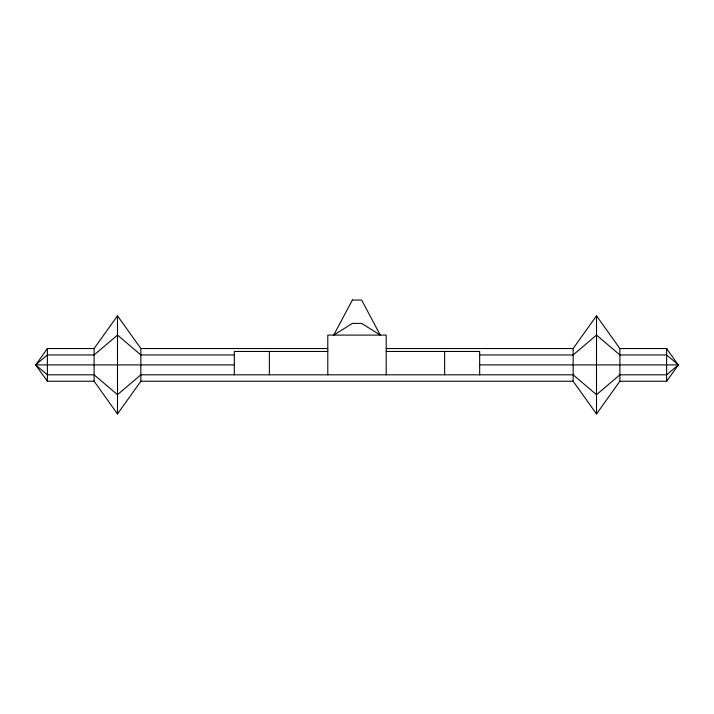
<?xml version="1.0" encoding="UTF-8"?>
<svg xmlns="http://www.w3.org/2000/svg" width="714" height="714" viewBox="0 0 714 714"><rect width="100%" height="100%" fill="white"/><g stroke="black" fill="none" stroke-linecap="round" stroke-linejoin="round"><path stroke-width="1.07" d="M94.114 348.53L117.489 315.811L140.854 348.53L140.854 381.24L117.489 413.959L94.114 381.24L94.114 348.53L47.383 348.53L35.7 365.032L47.383 381.24L94.114 381.24M573.146 348.53L596.511 315.811L619.886 348.53L619.886 381.24L596.511 413.959L573.146 381.24L573.146 348.53L386.212 348.53M619.886 381.24L666.617 381.24L678.3 365.05L666.617 348.53L619.886 348.53M35.7 364.792L47.383 354.956L94.114 354.956L117.489 335.089L140.854 354.956L234.326 354.956M678.3 364.988L666.617 374.814L619.886 374.814L596.511 394.681L573.146 374.814L140.854 374.814L117.489 394.681L94.114 374.814L47.383 374.814L35.7 364.988M140.854 348.53L327.788 348.53M327.788 351.449L234.326 351.449L234.326 374.814M386.212 351.449L479.674 351.449L479.674 374.814M479.674 354.956L573.146 354.956L596.511 335.089L619.886 354.956L666.617 354.956L678.3 364.792M35.7 364.89L234.326 364.89M479.674 364.89L678.3 364.89M140.854 381.24L573.146 381.24M666.617 348.53L666.617 381.24M596.511 315.811L596.511 413.959M444.626 351.449L444.626 374.814M386.212 374.814L386.212 335.089L327.788 335.089L327.788 374.814M269.374 351.449L269.374 374.814M117.489 315.811L117.489 413.959M47.383 348.53L47.383 381.24M352.35 300.041L333.741 335.089L352.35 323.406L361.65 323.406L380.259 335.089L361.65 300.041L352.35 300.041"/></g></svg>
